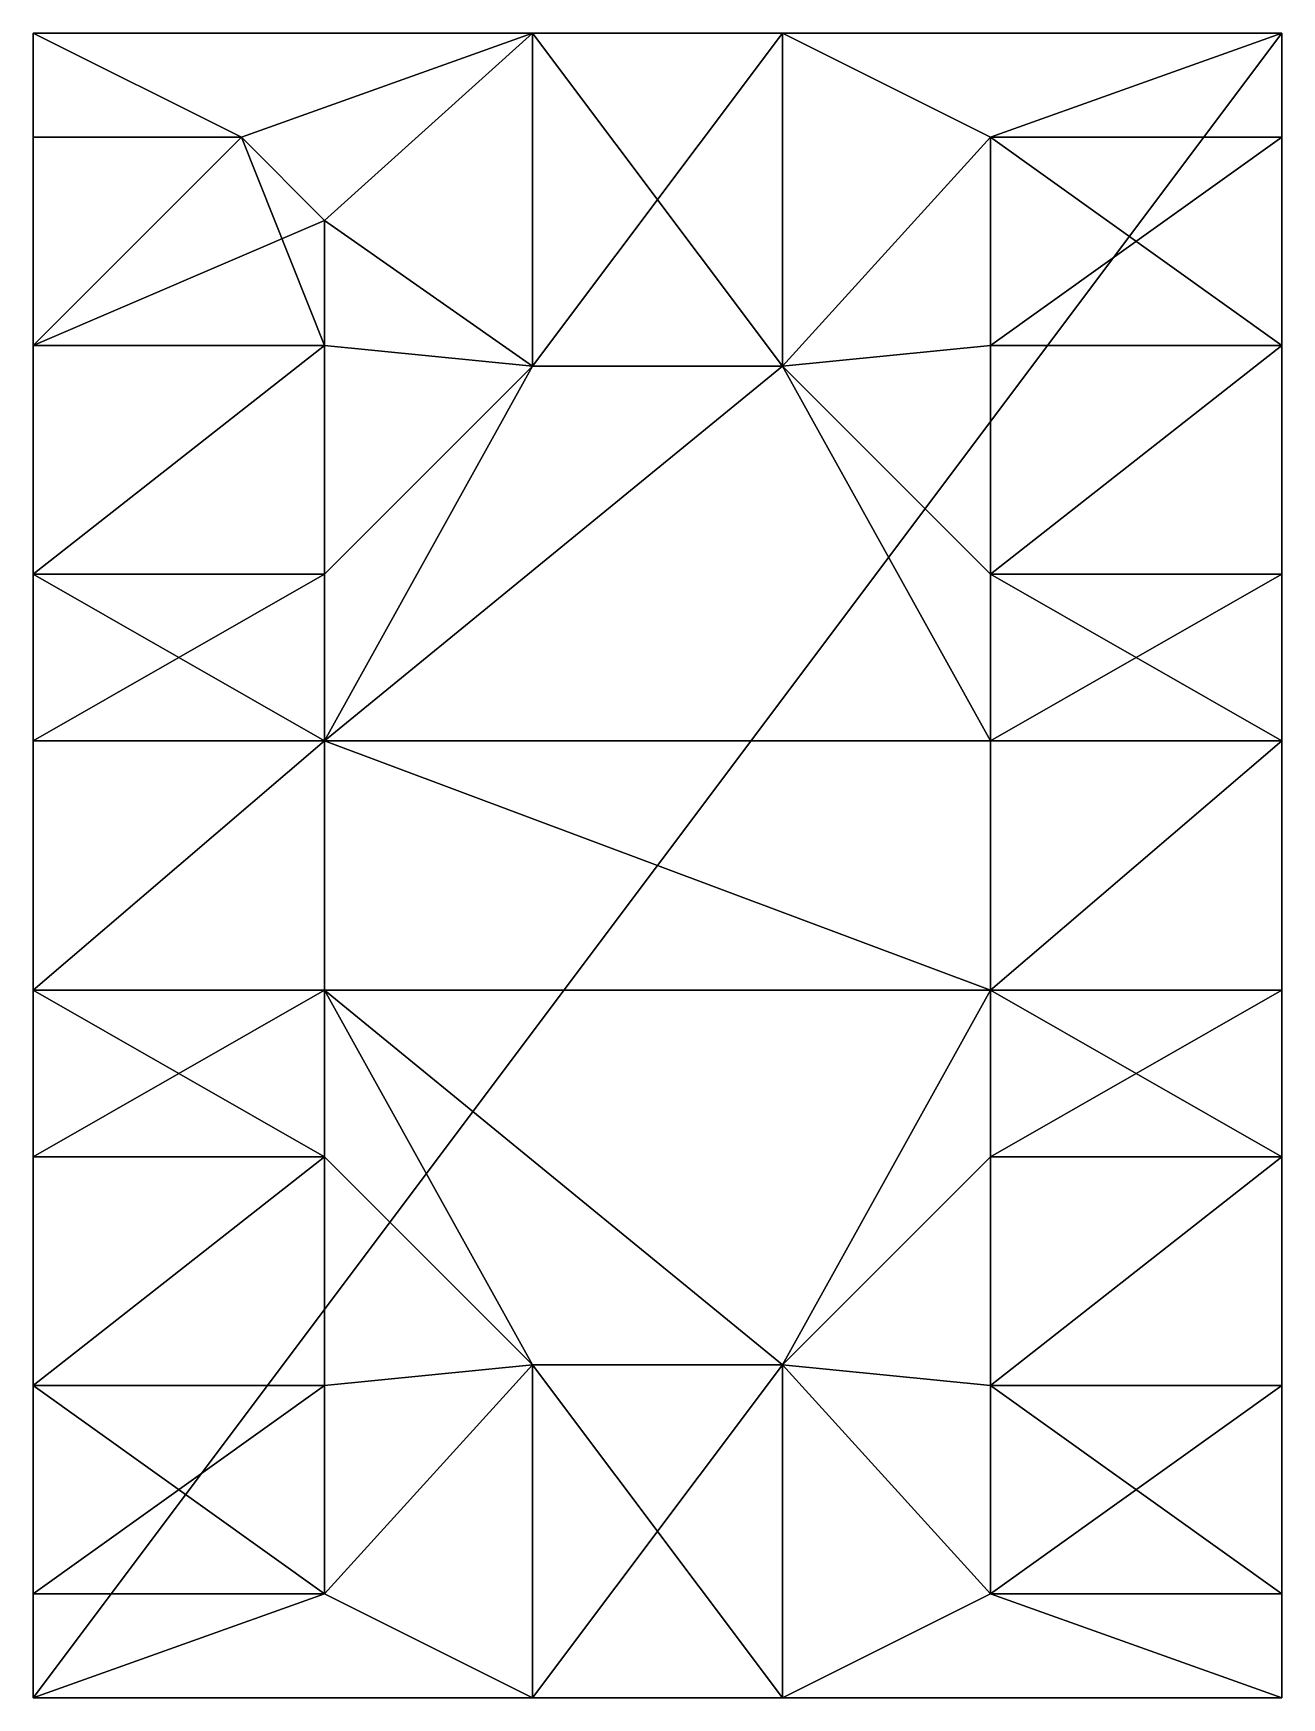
# Model space of a CAD drawing. Extents: x -0.75 to 0.75, y -1 to 1.
import ezdxf

# ---------------------------------------------------------------- set-up
doc = ezdxf.new("R2010")
doc.units = 0
for name, color, linetype in [('BODY_QFN_ncl1_1', 250, 'CONTINUOUS'), ('Triangle_Set', 254, 'CONTINUOUS'), ('Triangle_Set_ncl1_1', 21, 'CONTINUOUS'), ('Triangle_Set_ncl1_10', 254, 'CONTINUOUS'), ('Triangle_Set_ncl1_11', 21, 'CONTINUOUS'), ('Triangle_Set_ncl1_12', 254, 'CONTINUOUS'), ('Triangle_Set_ncl1_13', 21, 'CONTINUOUS'), ('Triangle_Set_ncl1_14', 21, 'CONTINUOUS'), ('Triangle_Set_ncl1_15', 254, 'CONTINUOUS'), ('Triangle_Set_ncl1_16', 21, 'CONTINUOUS'), ('Triangle_Set_ncl1_17', 254, 'CONTINUOUS'), ('Triangle_Set_ncl1_18', 254, 'CONTINUOUS'), ('Triangle_Set_ncl1_19', 21, 'CONTINUOUS'), ('Triangle_Set_ncl1_2', 254, 'CONTINUOUS'), ('Triangle_Set_ncl1_3', 21, 'CONTINUOUS'), ('Triangle_Set_ncl1_4', 254, 'CONTINUOUS'), ('Triangle_Set_ncl1_5', 21, 'CONTINUOUS'), ('Triangle_Set_ncl1_6', 254, 'CONTINUOUS'), ('Triangle_Set_ncl1_7', 21, 'CONTINUOUS'), ('Triangle_Set_ncl1_8', 254, 'CONTINUOUS'), ('Triangle_Set_ncl1_9', 21, 'CONTINUOUS')]:
    doc.layers.add(name, color=color, linetype=linetype)

msp = doc.modelspace()

# ---------------------------------------------------------------- meshes
at = {"layer": 'BODY_QFN_ncl1_1', "color": 250}
mesh = msp.add_polyface(dxfattribs=at)
corners = [(-0.75, 0.875, 0.025), (-0.5, 0.875, 0.025), (-0.4, 0.775, 0.025), (-0.4, 0.625, 0.025), (-0.75, 0.625, 0.025), (-0.75, 0.35, 0.025), (-0.4, 0.35, 0.025), (-0.4, 0.15, 0.025), (-0.75, 0.15, 0.025), (-0.75, -0.15, 0.025), (-0.4, -0.15, 0.025), (-0.4, -0.35, 0.025), (-0.75, -0.35, 0.025), (-0.75, -0.625, 0.025), (-0.4, -0.625, 0.025), (-0.4, -0.875, 0.025), (-0.75, -0.875, 0.025), (-0.75, -1, 0.025), (-0.15, -1, 0.025), (-0.15, -0.6, 0.025), (0.15, -0.6, 0.025), (0.15, -1, 0.025), (0.75, -1, 0.025), (0.75, -0.875, 0.025), (0.4, -0.875, 0.025), (0.4, -0.625, 0.025), (0.75, -0.625, 0.025), (0.75, -0.35, 0.025), (0.4, -0.35, 0.025), (0.4, -0.15, 0.025), (0.75, -0.15, 0.025), (0.75, 0.15, 0.025), (0.4, 0.15, 0.025), (0.4, 0.35, 0.025), (0.75, 0.35, 0.025), (0.75, 0.625, 0.025), (0.4, 0.625, 0.025), (0.4, 0.875, 0.025), (0.75, 0.875, 0.025), (0.75, 1, 0.025), (0.15, 1, 0.025), (0.15, 0.6, 0.025), (-0.15, 0.6, 0.025), (-0.15, 1, 0.025), (-0.75, 1, 0.025), (-0.75, 0.875, 0.12), (-0.5, 0.875, 0.12), (-0.75, 0.625, 0.12), (-0.75, 1, 0.6), (-0.75, -1, 0.6), (-0.75, -0.875, 0.12), (-0.75, -0.625, 0.12), (-0.75, -0.35, 0.12), (-0.75, -0.15, 0.12), (-0.75, 0.15, 0.12), (-0.75, 0.35, 0.12), (-0.4, 0.625, 0.12), (-0.4, 0.775, 0.12), (-0.4, 0.15, 0.12), (-0.4, 0.35, 0.12), (-0.4, -0.35, 0.12), (-0.4, -0.15, 0.12), (-0.15, -1, 0.12), (0.15, -1, 0.12), (0.15, -0.6, 0.12), (-0.15, -0.6, 0.12), (0.75, -0.875, 0.12), (0.75, -0.625, 0.12), (0.4, -0.625, 0.12), (0.4, -0.875, 0.12), (0.75, -0.35, 0.12), (0.75, -0.15, 0.12), (0.4, -0.15, 0.12), (0.4, -0.35, 0.12), (0.75, 0.15, 0.12), (0.75, 0.35, 0.12), (0.4, 0.35, 0.12), (0.4, 0.15, 0.12), (0.15, 1, 0.12), (-0.15, 1, 0.12), (-0.15, 0.6, 0.12), (0.15, 0.6, 0.12), (0.4, 0.875, 0.12), (0.75, 0.875, 0.12), (0.4, 0.625, 0.12), (0.75, 0.625, 0.12), (-0.4, -0.875, 0.12), (-0.4, -0.625, 0.12), (0.75, -1, 0.6), (0.75, 1, 0.6)]
mesh.append_faces([[corners[k] for k in face] for face in [(1, 2, 43), (6, 3, 5), (3, 4, 5), (20, 25, 28), (10, 7, 9), (7, 8, 9), (7, 10, 29), (14, 11, 13), (11, 12, 13), (10, 11, 19), (11, 14, 19), (18, 15, 17), (15, 16, 17), (14, 15, 19), (7, 32, 41), (15, 18, 19), (10, 19, 20), (2, 3, 42), (25, 20, 24), (21, 22, 24), (20, 21, 24), (22, 23, 24), (6, 7, 42), (39, 40, 37), (25, 26, 27), (10, 20, 29), (25, 27, 28), (20, 28, 29), (29, 30, 31), (7, 29, 32), (29, 31, 32), (33, 34, 35), (2, 42, 43), (33, 35, 36), (41, 37, 40), (37, 38, 39), (36, 37, 41), (32, 33, 41), (33, 36, 41), (3, 6, 42), (7, 41, 42), (0, 1, 44), (1, 43, 44), (1, 0, 45), (1, 45, 46), (47, 48, 55), (4, 47, 5), (5, 47, 55), (55, 48, 54), (54, 48, 49), (8, 54, 9), (9, 54, 53), (53, 54, 49), (52, 53, 49), (12, 52, 13), (13, 52, 51), (51, 52, 49), (50, 49, 17), (16, 50, 17), (50, 51, 49), (44, 48, 45), (48, 47, 45), (0, 44, 45), (45, 47, 46), (47, 56, 57), (47, 57, 46), (55, 54, 58), (55, 58, 59), (53, 52, 60), (53, 60, 61), (62, 63, 64), (62, 64, 65), (66, 67, 68), (66, 68, 69), (70, 71, 72), (70, 72, 73), (74, 75, 76), (74, 76, 77), (81, 78, 80), (78, 79, 80), (83, 82, 84), (83, 84, 85), (51, 50, 86), (51, 86, 87), (4, 3, 56), (4, 56, 47), (3, 2, 57), (3, 57, 56), (2, 1, 46), (2, 46, 57), (54, 8, 58), (58, 8, 7), (7, 6, 59), (7, 59, 58), (59, 6, 55), (55, 6, 5), (52, 12, 60), (60, 12, 11), (11, 10, 61), (11, 61, 60), (61, 10, 53), (53, 10, 9), (63, 49, 88), (21, 63, 22), (22, 63, 88), (17, 49, 62), (49, 63, 62), (18, 17, 62), (65, 19, 62), (62, 19, 18), (64, 20, 65), (65, 20, 19), (63, 21, 64), (64, 21, 20), (88, 49, 89), (89, 49, 48), (79, 89, 48), (43, 79, 44), (44, 79, 48), (39, 89, 78), (89, 79, 78), (40, 39, 78), (41, 40, 78), (41, 78, 81), (42, 41, 81), (42, 81, 80), (43, 42, 80), (43, 80, 79), (67, 88, 70), (26, 67, 27), (27, 67, 70), (70, 88, 71), (71, 88, 89), (30, 71, 31), (31, 71, 74), (74, 71, 89), (75, 74, 89), (34, 75, 35), (35, 75, 85), (85, 75, 89), (83, 89, 39), (38, 83, 39), (83, 85, 89), (22, 88, 66), (88, 67, 66), (23, 22, 66), (69, 24, 66), (66, 24, 23), (68, 25, 69), (69, 25, 24), (67, 26, 68), (68, 26, 25), (83, 38, 82), (82, 38, 37), (82, 37, 84), (84, 37, 36), (84, 36, 85), (85, 36, 35), (75, 34, 76), (76, 34, 33), (76, 33, 77), (77, 33, 32), (77, 32, 74), (74, 32, 31), (71, 30, 72), (72, 30, 29), (72, 29, 73), (73, 29, 28), (73, 28, 70), (70, 28, 27), (16, 15, 86), (16, 86, 50), (15, 14, 87), (15, 87, 86), (14, 13, 51), (14, 51, 87)]], dxfattribs={"color": 250})
at = {"layer": 'Triangle_Set', "color": 254}
mesh = msp.add_polyface(dxfattribs=at)
corners = [(0.75, 0.875), (0.75, 0.625), (0.4, 0.875), (0.4, 0.625), (0.75, 0.625, 0.12), (0.4, 0.625, 0.12), (0.4, 0.875, 0.12), (0.75, 0.875, 0.12)]
mesh.append_faces([[corners[k] for k in face] for face in [(2, 1, 0), (1, 2, 3), (4, 1, 3), (4, 3, 5), (3, 2, 6), (3, 6, 5), (0, 7, 6), (0, 6, 2), (6, 7, 5), (5, 7, 4)]], dxfattribs={"color": 254})
at = {"layer": 'Triangle_Set_ncl1_1', "color": 21}
mesh = msp.add_polyface(dxfattribs=at)
corners = [(0.75, 0.625), (0.75, 0.625, 0.12), (0.75, 0.875, 0.12), (0.75, 0.875)]
mesh.append_faces([[corners[k] for k in face] for face in [(0, 1, 2), (0, 2, 3)]], dxfattribs={"color": 21})
at = {"layer": 'Triangle_Set_ncl1_10', "color": 254}
mesh = msp.add_polyface(dxfattribs=at)
corners = [(0.4, 0.15), (0.4, 0.15, 0.12), (0.4, 0.35), (0.4, 0.35, 0.12), (0.75, 0.15, 0.12), (0.75, 0.15), (0.75, 0.35, 0.12), (0.75, 0.35)]
mesh.append_faces([[corners[k] for k in face] for face in [(1, 0, 2), (1, 2, 3), (0, 1, 5), (1, 4, 5), (6, 4, 3), (3, 4, 1), (7, 6, 2), (6, 3, 2), (0, 5, 7), (0, 7, 2)]], dxfattribs={"color": 254})
at = {"layer": 'Triangle_Set_ncl1_11', "color": 21}
mesh = msp.add_polyface(dxfattribs=at)
corners = [(0.75, 0.15), (0.75, 0.15, 0.12), (0.75, 0.35, 0.12), (0.75, 0.35)]
mesh.append_faces([[corners[k] for k in face] for face in [(0, 1, 2), (0, 2, 3)]], dxfattribs={"color": 21})
at = {"layer": 'Triangle_Set_ncl1_12', "color": 254}
mesh = msp.add_polyface(dxfattribs=at)
corners = [(-0.4, -0.35), (-0.4, -0.35, 0.12), (-0.4, -0.15, 0.12), (-0.4, -0.15), (-0.75, -0.35, 0.12), (-0.75, -0.35), (-0.75, -0.15, 0.12), (-0.75, -0.15)]
mesh.append_faces([[corners[k] for k in face] for face in [(3, 0, 2), (2, 0, 1), (5, 4, 0), (4, 1, 0), (1, 4, 2), (2, 4, 6), (7, 5, 0), (7, 0, 3), (3, 2, 7), (2, 6, 7)]], dxfattribs={"color": 254})
at = {"layer": 'Triangle_Set_ncl1_13', "color": 21}
mesh = msp.add_polyface(dxfattribs=at)
corners = [(-0.75, -0.35), (-0.75, -0.15), (-0.75, -0.15, 0.12), (-0.75, -0.35, 0.12)]
mesh.append_faces([[corners[k] for k in face] for face in [(0, 1, 2), (0, 2, 3)]], dxfattribs={"color": 21})
at = {"layer": 'Triangle_Set_ncl1_14', "color": 21}
mesh = msp.add_polyface(dxfattribs=at)
corners = [(-0.15, 1, 0.12), (0.15, 1, 0.12), (-0.15, 1), (0.15, 1)]
mesh.append_faces([[corners[k] for k in face] for face in [(2, 1, 0), (1, 2, 3)]], dxfattribs={"color": 21})
at = {"layer": 'Triangle_Set_ncl1_15', "color": 254}
mesh = msp.add_polyface(dxfattribs=at)
corners = [(-0.15, 1, 0.12), (0.15, 1, 0.12), (0.15, 0.6, 0.12), (-0.15, 0.6, 0.12), (0.15, 0.6), (0.15, 1), (-0.15, 1), (-0.15, 0.6)]
mesh.append_faces([[corners[k] for k in face] for face in [(3, 0, 2), (2, 0, 1), (1, 5, 2), (2, 5, 4), (4, 5, 7), (5, 6, 7), (3, 7, 0), (0, 7, 6), (2, 4, 3), (3, 4, 7)]], dxfattribs={"color": 254})
at = {"layer": 'Triangle_Set_ncl1_16', "color": 21}
mesh = msp.add_polyface(dxfattribs=at)
corners = [(0.15, -1), (-0.15, -1), (-0.15, -1, 0.12), (0.15, -1, 0.12)]
mesh.append_faces([[corners[k] for k in face] for face in [(0, 1, 2), (0, 2, 3)]], dxfattribs={"color": 21})
at = {"layer": 'Triangle_Set_ncl1_17', "color": 254}
mesh = msp.add_polyface(dxfattribs=at)
corners = [(0.15, -1), (-0.15, -1), (0.15, -0.6), (-0.15, -0.6), (0.15, -1, 0.12), (0.15, -0.6, 0.12), (-0.15, -1, 0.12), (-0.15, -0.6, 0.12)]
mesh.append_faces([[corners[k] for k in face] for face in [(1, 0, 2), (1, 2, 3), (2, 0, 4), (2, 4, 5), (5, 4, 7), (7, 4, 6), (1, 3, 7), (1, 7, 6), (3, 2, 5), (3, 5, 7)]], dxfattribs={"color": 254})
at = {"layer": 'Triangle_Set_ncl1_18', "color": 254}
mesh = msp.add_polyface(dxfattribs=at)
corners = [(0.4, -0.15), (0.4, -0.15, 0.12), (0.4, -0.35, 0.12), (0.4, -0.35), (0.75, -0.15, 0.12), (0.75, -0.15), (0.75, -0.35, 0.12), (0.75, -0.35)]
mesh.append_faces([[corners[k] for k in face] for face in [(0, 1, 2), (0, 2, 3), (5, 4, 0), (4, 1, 0), (2, 1, 6), (6, 1, 4), (3, 5, 0), (5, 3, 7), (3, 2, 7), (2, 6, 7)]], dxfattribs={"color": 254})
at = {"layer": 'Triangle_Set_ncl1_19', "color": 21}
mesh = msp.add_polyface(dxfattribs=at)
corners = [(0.75, -0.15), (0.75, -0.15, 0.12), (0.75, -0.35), (0.75, -0.35, 0.12)]
mesh.append_faces([[corners[k] for k in face] for face in [(1, 0, 2), (1, 2, 3)]], dxfattribs={"color": 21})
at = {"layer": 'Triangle_Set_ncl1_2', "color": 254}
mesh = msp.add_polyface(dxfattribs=at)
corners = [(-0.75, -0.875), (-0.75, -0.625), (-0.4, -0.875), (-0.4, -0.625), (-0.75, -0.625, 0.12), (-0.4, -0.625, 0.12), (-0.4, -0.875, 0.12), (-0.75, -0.875, 0.12)]
mesh.append_faces([[corners[k] for k in face] for face in [(1, 0, 2), (1, 2, 3), (4, 1, 3), (5, 4, 3), (5, 3, 6), (6, 3, 2), (2, 0, 6), (6, 0, 7), (6, 7, 5), (5, 7, 4)]], dxfattribs={"color": 254})
at = {"layer": 'Triangle_Set_ncl1_3', "color": 21}
mesh = msp.add_polyface(dxfattribs=at)
corners = [(-0.75, -0.625), (-0.75, -0.625, 0.12), (-0.75, -0.875, 0.12), (-0.75, -0.875)]
mesh.append_faces([[corners[k] for k in face] for face in [(0, 1, 2), (0, 2, 3)]], dxfattribs={"color": 21})
at = {"layer": 'Triangle_Set_ncl1_4', "color": 254}
mesh = msp.add_polyface(dxfattribs=at)
corners = [(-0.5, 0.875, 0.12), (-0.5, 0.875), (-0.75, 0.875, 0.12), (-0.75, 0.875), (-0.4, 0.775), (-0.4, 0.775, 0.12), (-0.75, 0.625), (-0.4, 0.625), (-0.4, 0.625, 0.12), (-0.75, 0.625, 0.12)]
mesh.append_faces([[corners[k] for k in face] for face in [(3, 1, 2), (2, 1, 0), (0, 1, 5), (5, 1, 4), (4, 1, 6), (7, 4, 6), (1, 3, 6), (0, 8, 9), (2, 0, 9), (8, 0, 5), (8, 5, 7), (7, 5, 4), (7, 6, 8), (8, 6, 9)]], dxfattribs={"color": 254})
at = {"layer": 'Triangle_Set_ncl1_5', "color": 21}
mesh = msp.add_polyface(dxfattribs=at)
corners = [(-0.75, 0.875), (-0.75, 0.875, 0.12), (-0.75, 0.625, 0.12), (-0.75, 0.625)]
mesh.append_faces([[corners[k] for k in face] for face in [(0, 1, 2), (0, 2, 3)]], dxfattribs={"color": 21})
at = {"layer": 'Triangle_Set_ncl1_6', "color": 254}
mesh = msp.add_polyface(dxfattribs=at)
corners = [(0.75, -0.625), (0.75, -0.875), (0.4, -0.625), (0.4, -0.875), (0.75, -0.875, 0.12), (0.4, -0.875, 0.12), (0.4, -0.625, 0.12), (0.75, -0.625, 0.12)]
mesh.append_faces([[corners[k] for k in face] for face in [(1, 0, 2), (1, 2, 3), (4, 1, 3), (4, 3, 5), (3, 2, 6), (3, 6, 5), (0, 7, 6), (0, 6, 2), (7, 5, 6), (5, 7, 4)]], dxfattribs={"color": 254})
at = {"layer": 'Triangle_Set_ncl1_7', "color": 21}
mesh = msp.add_polyface(dxfattribs=at)
corners = [(0.75, -0.875), (0.75, -0.875, 0.12), (0.75, -0.625, 0.12), (0.75, -0.625)]
mesh.append_faces([[corners[k] for k in face] for face in [(0, 1, 2), (0, 2, 3)]], dxfattribs={"color": 21})
at = {"layer": 'Triangle_Set_ncl1_8', "color": 254}
mesh = msp.add_polyface(dxfattribs=at)
corners = [(-0.4, 0.35), (-0.4, 0.35, 0.12), (-0.4, 0.15), (-0.4, 0.15, 0.12), (-0.75, 0.35, 0.12), (-0.75, 0.35), (-0.75, 0.15, 0.12), (-0.75, 0.15)]
mesh.append_faces([[corners[k] for k in face] for face in [(3, 1, 2), (2, 1, 0), (0, 1, 5), (1, 4, 5), (6, 4, 3), (3, 4, 1), (7, 6, 2), (6, 3, 2), (2, 0, 7), (0, 5, 7)]], dxfattribs={"color": 254})
at = {"layer": 'Triangle_Set_ncl1_9', "color": 21}
mesh = msp.add_polyface(dxfattribs=at)
corners = [(-0.75, 0.35), (-0.75, 0.35, 0.12), (-0.75, 0.15, 0.12), (-0.75, 0.15)]
mesh.append_faces([[corners[k] for k in face] for face in [(0, 1, 2), (0, 2, 3)]], dxfattribs={"color": 21})

doc.saveas('drawing.dxf')
